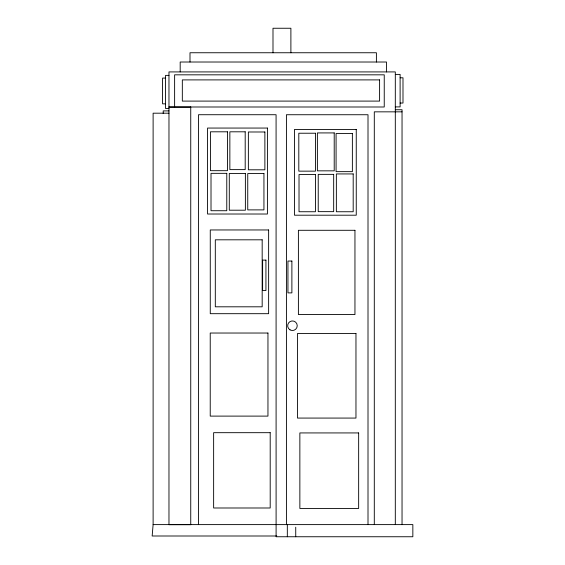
<?xml version="1.0" encoding="UTF-8"?>
<svg xmlns="http://www.w3.org/2000/svg" width="565" height="565" viewBox="0 0 565 565"><rect width="100%" height="100%" fill="white"/><g stroke="black" fill="none" stroke-linecap="round" stroke-linejoin="round"><path stroke-width="0.85" d="M168.97 113.191L153.115 113.191L153.115 524.61L152.155 536.001L276.779 536.001M395.309 74.41L400.112 74.41L400.112 106.898L395.309 106.898M168.97 75.385L165.559 75.385L165.559 108.515L168.97 108.515M400.112 77.793L402.993 77.793L402.993 103.042L400.112 103.042M165.559 78.076L162.579 78.076L162.579 103.847L165.559 103.847M168.97 106.997L384.242 106.997L384.242 74.827L174.62 74.827L174.62 107.082M168.97 107.082L190.744 107.082M395.309 109.737L402.04 109.737L402.04 524.61M168.97 110.91L163.214 110.91L163.214 113.551M402.04 111.842L374.298 111.842L374.298 524.61M153.115 524.61L412.846 524.61L412.846 536.75L276.101 536.75L276.08 114.723L198.506 114.723L198.506 524.61M295.728 527.209L295.742 536.75M395.309 524.61L395.309 71.917L168.97 71.917L168.97 524.694L190.744 524.694L190.744 106.997M386.502 71.917L386.502 62.016L180.186 62.016L180.186 71.917M376.403 62.016L376.403 52.75L190.002 52.75L190.002 62.016M368.006 524.61L368.006 114.737L286.42 114.737L286.42 524.61M290.89 52.75L290.89 28.25L272.994 28.25L272.994 52.75M287.324 524.61L287.324 536.75M379.595 79.898L182.326 79.898L182.326 101.093L379.595 101.093L379.595 79.898M267.415 128.057L207.553 128.057L207.553 214.015L267.415 214.015L267.415 128.057M356.254 129.456L294.478 129.456L294.478 215.201L356.254 215.201L356.254 129.456M227.462 131.807L210.42 131.807L210.42 170.687L227.462 170.687L227.462 131.807M245.196 131.807L229.856 131.807L229.856 169.62L245.196 169.62L245.196 131.807M264.879 131.991L248.367 131.991L248.367 169.804L264.879 169.804L264.879 131.991M334.212 132.923L317.382 132.923L317.382 170.842L334.212 170.842L334.212 132.923M315.425 133.227L298.807 133.227L298.807 171.146L315.425 171.146L315.425 133.227M352.376 133.51L336.083 133.51L336.083 171.647L352.376 171.647L352.376 133.51M226.777 173.335L211.013 173.335L211.013 210.724L226.777 210.724L226.777 173.335M245.38 173.448L229.291 173.448L229.291 210.201L245.38 210.201L245.38 173.448M263.94 173.568L247.745 173.568L247.745 209.89L263.94 209.89L263.94 173.568M353.189 173.935L336.359 173.935L336.359 211.748L353.189 211.748L353.189 173.935M333.675 174.366L318.229 174.366L318.229 211.649L333.675 211.649L333.675 174.366M315.425 174.564L299.019 174.564L299.019 211.741L315.425 211.741L315.425 174.564M268.629 229.962L210.265 229.962L210.265 313.688L268.629 313.688L268.629 229.962M354.954 230.294L298.398 230.294L298.398 314.55L354.954 314.55L354.954 230.294M262.174 239.814L215.307 239.814L215.307 306.809L262.174 306.809L262.174 239.814M265.931 260.105L262.626 260.105L262.626 290.572L265.931 290.572L265.931 260.105M291.886 261.044L287.945 261.044L287.945 292.889L291.886 292.889L291.886 261.044M267.958 333.032L210.229 333.032L210.229 416.108L267.958 416.108L267.958 333.032M355.964 333.498L297.487 333.498L297.487 418.072L355.964 418.072L355.964 333.498M270.197 432.684L213.634 432.684L213.634 507.992L270.197 507.992L270.197 432.684M358.655 432.931L299.86 432.931L299.86 508.451L358.655 508.451L358.655 432.931M290.05 329.875A4.795 4.795 0 0 0 297.239 325.73A4.795 4.795 0 0 0 290.05 321.577A4.795 4.795 0 0 0 290.05 329.875"/></g></svg>
